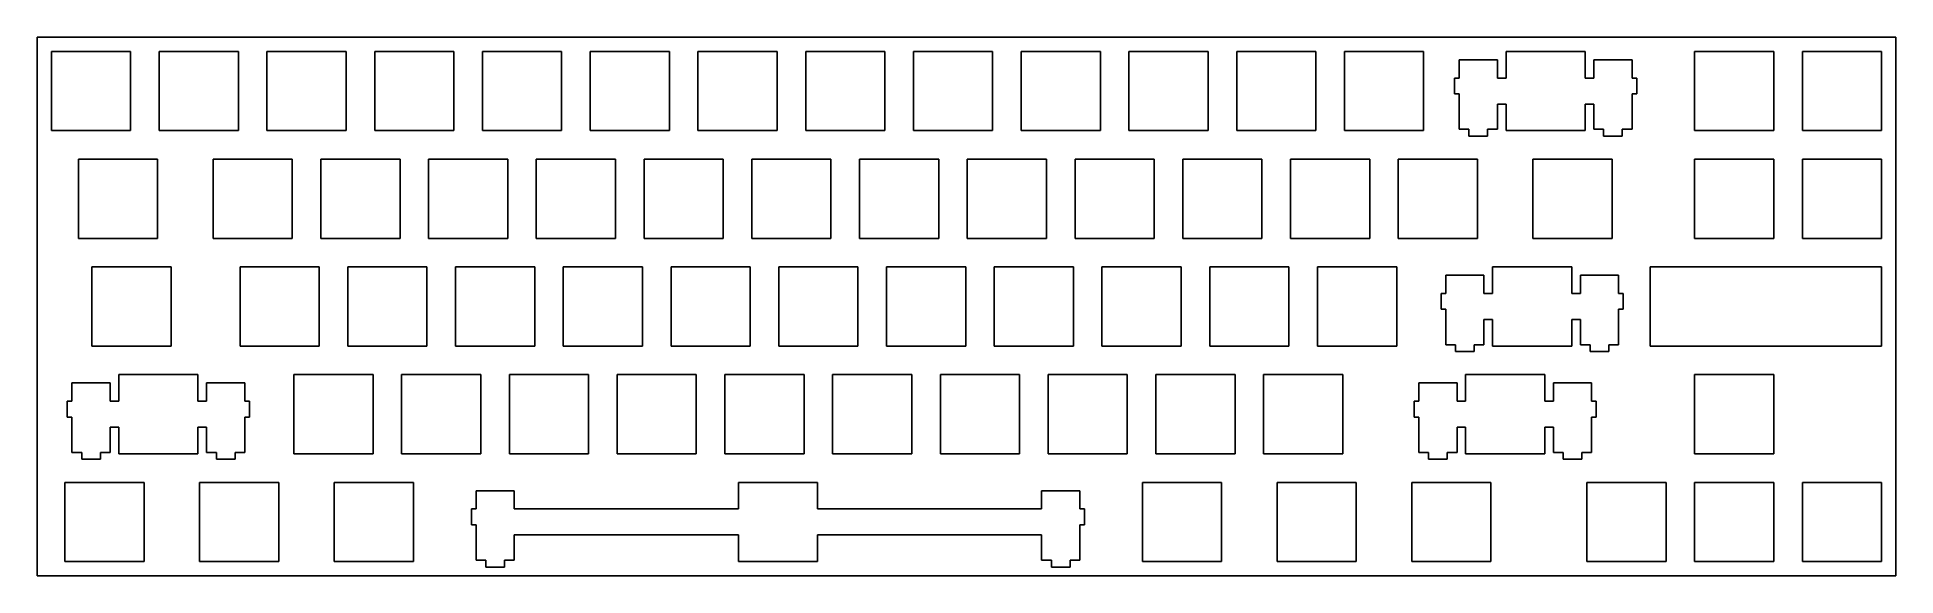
# Model space of a CAD drawing. Extents: x 0 to 329, y 0 to 96.
import ezdxf

# ---------------------------------------------------------------- set-up
doc = ezdxf.new("R2010")
doc.units = 0
doc.header["$MEASUREMENT"] = 0

msp = doc.modelspace()

# ---------------------------------------------------------------- linework, layer by layer
at = {"color": 0}
for p, q in [((0.09508, 95.5075), (328.708, 95.5075)), ((0.09508, 0.25769), (0.09508, 95.5075)), ((328.708, 95.5075), (328.708, 0.25769)), ((2.61965, 92.9831), (16.6192, 92.9831)), ((2.61965, 78.9838), (2.61965, 92.9831)), ((16.6192, 92.9831), (16.6192, 78.9838)), ((21.6697, 92.9831), (35.669, 92.9831)), ((21.6697, 78.9838), (21.6697, 92.9831)), ((35.669, 92.9831), (35.669, 78.9838)), ((40.7197, 92.9831), (54.719, 92.9831)), ((40.7197, 78.9838), (40.7197, 92.9831)), ((54.719, 92.9831), (54.719, 78.9838)), ((59.7697, 92.9831), (73.769, 92.9831)), ((59.7697, 78.9838), (59.7697, 92.9831)), ((73.769, 92.9831), (73.769, 78.9838)), ((78.8197, 92.9831), (92.819, 92.9831)), ((78.8197, 78.9838), (78.8197, 92.9831)), ((92.819, 92.9831), (92.819, 78.9838)), ((97.8683, 92.9831), (111.869, 92.9831)), ((97.8683, 78.9838), (97.8683, 92.9831)), ((111.869, 92.9831), (111.869, 78.9838)), ((116.918, 92.9831), (130.919, 92.9831)), ((116.918, 78.9838), (116.918, 92.9831)), ((130.919, 92.9831), (130.919, 78.9838)), ((135.97, 92.9831), (149.969, 92.9831)), ((135.97, 78.9838), (135.97, 92.9831)), ((149.969, 92.9831), (149.969, 78.9838)), ((155.02, 92.9831), (169.019, 92.9831)), ((155.02, 78.9838), (155.02, 92.9831)), ((169.019, 92.9831), (169.019, 78.9838)), ((174.07, 92.9831), (188.069, 92.9831)), ((174.07, 78.9838), (174.07, 92.9831)), ((188.069, 92.9831), (188.069, 78.9838)), ((193.12, 92.9831), (207.119, 92.9831)), ((193.12, 78.9838), (193.12, 92.9831)), ((207.119, 92.9831), (207.119, 78.9838)), ((212.17, 92.9831), (226.169, 92.9831)), ((212.17, 78.9838), (212.17, 92.9831)), ((226.169, 92.9831), (226.169, 78.9838)), ((231.22, 92.9831), (245.219, 92.9831)), ((231.22, 78.9838), (231.22, 92.9831)), ((245.219, 92.9831), (245.219, 78.9838)), ((259.795, 92.9831), (259.795, 88.2826)), ((273.794, 92.9831), (259.795, 92.9831)), ((273.794, 88.2826), (273.794, 92.9831)), ((293.132, 92.9831), (307.132, 92.9831)), ((293.132, 78.9838), (293.132, 92.9831)), ((307.132, 92.9831), (307.132, 78.9838)), ((312.182, 92.9831), (326.182, 92.9831)), ((312.182, 78.9838), (312.182, 92.9831)), ((326.182, 92.9831), (326.182, 78.9838)), ((258.269, 91.5127), (251.52, 91.5127)), ((251.52, 91.5127), (251.52, 88.2826)), ((258.269, 88.2826), (258.269, 91.5127)), ((282.069, 91.5127), (275.32, 91.5127)), ((275.32, 91.5127), (275.32, 88.2826)), ((282.069, 88.2826), (282.069, 91.5127)), ((251.52, 88.2826), (250.694, 88.2826)), ((250.694, 88.2826), (250.694, 85.4837)), ((250.694, 85.4837), (251.52, 85.4837)), ((251.52, 85.4837), (251.52, 79.2138)), ((259.795, 88.2826), (258.269, 88.2826)), ((275.32, 88.2826), (273.794, 88.2826)), ((282.895, 88.2826), (282.069, 88.2826)), ((282.069, 79.2138), (282.069, 85.4837)), ((282.069, 85.4837), (282.895, 85.4837)), ((282.895, 85.4837), (282.895, 88.2826)), ((258.269, 79.2138), (258.269, 83.6828)), ((258.269, 83.6828), (259.795, 83.6828)), ((259.795, 83.6828), (259.795, 78.9838)), ((273.794, 78.9838), (273.794, 83.6828)), ((273.794, 83.6828), (275.32, 83.6828)), ((275.32, 83.6828), (275.32, 79.2138)), ((16.6192, 78.9838), (2.61965, 78.9838)), ((35.669, 78.9838), (21.6697, 78.9838)), ((54.719, 78.9838), (40.7197, 78.9838)), ((73.769, 78.9838), (59.7697, 78.9838)), ((92.819, 78.9838), (78.8197, 78.9838)), ((111.869, 78.9838), (97.8683, 78.9838)), ((130.919, 78.9838), (116.918, 78.9838)), ((149.969, 78.9838), (135.97, 78.9838)), ((169.019, 78.9838), (155.02, 78.9838)), ((188.069, 78.9838), (174.07, 78.9838)), ((207.119, 78.9838), (193.12, 78.9838)), ((226.169, 78.9838), (212.17, 78.9838)), ((245.219, 78.9838), (231.22, 78.9838)), ((251.52, 79.2138), (253.243, 79.2138)), ((253.243, 79.2138), (253.243, 78.0136)), ((256.544, 78.0136), (256.544, 79.2138)), ((256.544, 79.2138), (258.269, 79.2138)), ((259.795, 78.9838), (273.794, 78.9838)), ((275.32, 79.2138), (277.045, 79.2138)), ((277.045, 79.2138), (277.045, 78.0136)), ((280.344, 78.0136), (280.344, 79.2138)), ((280.344, 79.2138), (282.069, 79.2138)), ((307.132, 78.9838), (293.132, 78.9838)), ((326.182, 78.9838), (312.182, 78.9838)), ((253.243, 78.0136), (256.544, 78.0136)), ((277.045, 78.0136), (280.344, 78.0136)), ((7.38216, 73.9331), (21.3817, 73.9331)), ((7.38216, 59.9338), (7.38216, 73.9331)), ((21.3817, 73.9331), (21.3817, 59.9338)), ((31.1947, 73.9331), (45.194, 73.9331)), ((31.1947, 59.9338), (31.1947, 73.9331)), ((45.194, 73.9331), (45.194, 59.9338)), ((50.2447, 73.9331), (64.244, 73.9331)), ((50.2447, 59.9338), (50.2447, 73.9331)), ((64.244, 73.9331), (64.244, 59.9338)), ((69.2947, 73.9331), (83.294, 73.9331)), ((69.2947, 59.9338), (69.2947, 73.9331)), ((83.294, 73.9331), (83.294, 59.9338)), ((88.3447, 73.9331), (102.344, 73.9331)), ((88.3447, 59.9338), (88.3447, 73.9331)), ((102.344, 73.9331), (102.344, 59.9338)), ((107.395, 73.9331), (121.394, 73.9331)), ((107.395, 59.9338), (107.395, 73.9331)), ((121.394, 73.9331), (121.394, 59.9338)), ((126.445, 73.9331), (140.444, 73.9331)), ((126.445, 59.9338), (126.445, 73.9331)), ((140.444, 73.9331), (140.444, 59.9338)), ((145.495, 73.9331), (159.494, 73.9331)), ((145.495, 59.9338), (145.495, 73.9331)), ((159.494, 73.9331), (159.494, 59.9338)), ((164.545, 73.9331), (178.544, 73.9331)), ((164.545, 59.9338), (164.545, 73.9331)), ((178.544, 73.9331), (178.544, 59.9338)), ((183.595, 73.9331), (197.594, 73.9331)), ((183.595, 59.9338), (183.595, 73.9331)), ((197.594, 73.9331), (197.594, 59.9338)), ((202.645, 73.9331), (216.644, 73.9331)), ((202.645, 59.9338), (202.645, 73.9331)), ((216.644, 73.9331), (216.644, 59.9338)), ((221.695, 73.9331), (235.694, 73.9331)), ((221.695, 59.9338), (221.695, 73.9331)), ((235.694, 73.9331), (235.694, 59.9338)), ((240.745, 73.9331), (254.744, 73.9331)), ((240.745, 59.9338), (240.745, 73.9331)), ((254.744, 73.9331), (254.744, 59.9338)), ((264.557, 73.9331), (278.557, 73.9331)), ((264.557, 59.9338), (264.557, 73.9331)), ((278.557, 73.9331), (278.557, 59.9338)), ((293.132, 73.9331), (307.132, 73.9331)), ((293.132, 59.9338), (293.132, 73.9331)), ((307.132, 73.9331), (307.132, 59.9338)), ((312.182, 73.9331), (326.182, 73.9331)), ((312.182, 59.9338), (312.182, 73.9331)), ((326.182, 73.9331), (326.182, 59.9338)), ((21.3817, 59.9338), (7.38216, 59.9338)), ((45.194, 59.9338), (31.1947, 59.9338)), ((64.244, 59.9338), (50.2447, 59.9338)), ((83.294, 59.9338), (69.2947, 59.9338)), ((102.344, 59.9338), (88.3447, 59.9338)), ((121.394, 59.9338), (107.395, 59.9338)), ((140.444, 59.9338), (126.445, 59.9338)), ((159.494, 59.9338), (145.495, 59.9338)), ((178.544, 59.9338), (164.545, 59.9338)), ((197.594, 59.9338), (183.595, 59.9338)), ((216.644, 59.9338), (202.645, 59.9338)), ((235.694, 59.9338), (221.695, 59.9338)), ((254.744, 59.9338), (240.745, 59.9338)), ((278.557, 59.9338), (264.557, 59.9338)), ((307.132, 59.9338), (293.132, 59.9338)), ((326.182, 59.9338), (312.182, 59.9338)), ((9.76203, 54.8831), (23.7629, 54.8831)), ((9.76203, 40.8838), (9.76203, 54.8831)), ((23.7629, 54.8831), (23.7629, 40.8838)), ((35.9572, 54.8831), (49.9565, 54.8831)), ((35.9572, 40.8838), (35.9572, 54.8831)), ((49.9565, 54.8831), (49.9565, 40.8838)), ((55.0072, 54.8831), (69.0065, 54.8831)), ((55.0072, 40.8838), (55.0072, 54.8831)), ((69.0065, 54.8831), (69.0065, 40.8838)), ((74.0572, 54.8831), (88.0565, 54.8831)), ((74.0572, 40.8838), (74.0572, 54.8831)), ((88.0565, 54.8831), (88.0565, 40.8838)), ((93.1072, 54.8831), (107.107, 54.8831)), ((93.1072, 40.8838), (93.1072, 54.8831)), ((107.107, 54.8831), (107.107, 40.8838)), ((112.157, 54.8831), (126.157, 54.8831)), ((112.157, 40.8838), (112.157, 54.8831)), ((126.157, 54.8831), (126.157, 40.8838)), ((131.207, 54.8831), (145.207, 54.8831)), ((131.207, 40.8838), (131.207, 54.8831)), ((145.207, 54.8831), (145.207, 40.8838)), ((150.257, 54.8831), (164.257, 54.8831)), ((150.257, 40.8838), (150.257, 54.8831)), ((164.257, 54.8831), (164.257, 40.8838)), ((169.307, 54.8831), (183.307, 54.8831)), ((169.307, 40.8838), (169.307, 54.8831)), ((183.307, 54.8831), (183.307, 40.8838)), ((188.357, 54.8831), (202.357, 54.8831)), ((188.357, 40.8838), (188.357, 54.8831)), ((202.357, 54.8831), (202.357, 40.8838)), ((207.407, 54.8831), (221.407, 54.8831)), ((207.407, 40.8838), (207.407, 54.8831)), ((221.407, 54.8831), (221.407, 40.8838)), ((226.457, 54.8831), (240.457, 54.8831)), ((226.457, 40.8838), (226.457, 54.8831)), ((240.457, 54.8831), (240.457, 40.8838)), ((255.888, 53.4127), (249.137, 53.4127)), ((249.137, 53.4127), (249.137, 50.1826)), ((255.888, 50.1826), (255.888, 53.4127)), ((257.412, 54.8831), (257.412, 50.1826)), ((271.413, 54.8831), (257.412, 54.8831)), ((271.413, 50.1826), (271.413, 54.8831)), ((279.688, 53.4127), (272.937, 53.4127)), ((272.937, 53.4127), (272.937, 50.1826)), ((279.688, 50.1826), (279.688, 53.4127)), ((285.28271, 54.8831), (326.182, 54.8831)), ((285.28271, 40.8838), (285.28271, 54.8831)), ((326.182, 54.8831), (326.182, 40.8838)), ((249.137, 50.1826), (248.313, 50.1826)), ((248.313, 50.1826), (248.313, 47.3837)), ((257.412, 50.1826), (255.888, 50.1826)), ((272.937, 50.1826), (271.413, 50.1826)), ((280.512, 50.1826), (279.688, 50.1826)), ((280.512, 47.3837), (280.512, 50.1826)), ((248.313, 47.3837), (249.137, 47.3837)), ((249.137, 47.3837), (249.137, 41.1138)), ((279.688, 41.1138), (279.688, 47.3837)), ((279.688, 47.3837), (280.512, 47.3837)), ((255.888, 41.1138), (255.888, 45.5828)), ((255.888, 45.5828), (257.412, 45.5828)), ((257.412, 45.5828), (257.412, 40.8838)), ((271.413, 40.8838), (271.413, 45.5828)), ((271.413, 45.5828), (272.937, 45.5828)), ((272.937, 45.5828), (272.937, 41.1138)), ((23.7629, 40.8838), (9.76203, 40.8838)), ((49.9565, 40.8838), (35.9572, 40.8838)), ((69.0065, 40.8838), (55.0072, 40.8838)), ((88.0565, 40.8838), (74.0572, 40.8838)), ((107.107, 40.8838), (93.1072, 40.8838)), ((126.157, 40.8838), (112.157, 40.8838)), ((145.207, 40.8838), (131.207, 40.8838)), ((164.257, 40.8838), (150.257, 40.8838)), ((183.307, 40.8838), (169.307, 40.8838)), ((202.357, 40.8838), (188.357, 40.8838)), ((221.407, 40.8838), (207.407, 40.8838)), ((240.457, 40.8838), (226.457, 40.8838)), ((249.137, 41.1138), (250.862, 41.1138)), ((250.862, 41.1138), (250.862, 39.9136)), ((250.862, 39.9136), (254.161, 39.9136)), ((254.161, 39.9136), (254.161, 41.1138)), ((254.161, 41.1138), (255.888, 41.1138)), ((257.412, 40.8838), (271.413, 40.8838)), ((272.937, 41.1138), (274.662, 41.1138)), ((274.662, 41.1138), (274.662, 39.9136)), ((274.662, 39.9136), (277.963, 39.9136)), ((277.963, 39.9136), (277.963, 41.1138)), ((277.963, 41.1138), (279.688, 41.1138)), ((326.182, 40.8838), (285.28271, 40.8838)), ((13.0004, 34.3628), (6.2508, 34.3628)), ((6.2508, 34.3628), (6.2508, 31.1326)), ((13.0004, 31.1326), (13.0004, 34.3628)), ((14.5259, 35.833), (14.5259, 31.1326)), ((28.5254, 35.833), (14.5259, 35.833)), ((28.5254, 31.1326), (28.5254, 35.833)), ((36.8004, 34.3628), (30.0509, 34.3628)), ((30.0509, 34.3628), (30.0509, 31.1326)), ((36.8004, 31.1326), (36.8004, 34.3628)), ((45.4822, 35.833), (59.4815, 35.833)), ((45.4822, 21.8336), (45.4822, 35.833)), ((59.4815, 35.833), (59.4815, 21.8336)), ((64.5322, 35.833), (78.5315, 35.833)), ((64.5322, 21.8336), (64.5322, 35.833)), ((78.5315, 35.833), (78.5315, 21.8336)), ((83.5822, 35.833), (97.5815, 35.833)), ((83.5822, 21.8336), (83.5822, 35.833)), ((97.5815, 35.833), (97.5815, 21.8336)), ((102.632, 35.833), (116.632, 35.833)), ((102.632, 21.8336), (102.632, 35.833)), ((116.632, 35.833), (116.632, 21.8336)), ((121.682, 35.833), (135.682, 35.833)), ((121.682, 21.8336), (121.682, 35.833)), ((135.682, 35.833), (135.682, 21.8336)), ((140.732, 35.833), (154.732, 35.833)), ((140.732, 21.8336), (140.732, 35.833)), ((154.732, 35.833), (154.732, 21.8336)), ((159.782, 35.833), (173.782, 35.833)), ((159.782, 21.8336), (159.782, 35.833)), ((173.782, 35.833), (173.782, 21.8336)), ((178.832, 35.833), (192.832, 35.833)), ((178.832, 21.8336), (178.832, 35.833)), ((192.832, 35.833), (192.832, 21.8336)), ((197.882, 35.833), (211.882, 35.833)), ((197.882, 21.8336), (197.882, 35.833)), ((211.882, 35.833), (211.882, 21.8336)), ((216.932, 35.833), (230.932, 35.833)), ((216.932, 21.8336), (216.932, 35.833)), ((230.932, 35.833), (230.932, 21.8336)), ((251.126, 34.3628), (244.376, 34.3628)), ((244.376, 34.3628), (244.376, 31.1326)), ((251.126, 31.1326), (251.126, 34.3628)), ((252.65, 35.833), (252.65, 31.1326)), ((266.65, 35.833), (252.65, 35.833)), ((266.65, 31.1326), (266.65, 35.833)), ((274.925, 34.3628), (268.176, 34.3628)), ((268.176, 34.3628), (268.176, 31.1326)), ((274.925, 31.1326), (274.925, 34.3628)), ((293.132, 35.833), (307.132, 35.833)), ((293.132, 21.8336), (293.132, 35.833)), ((307.132, 35.833), (307.132, 21.8336)), ((6.2508, 31.1326), (5.42533, 31.1326)), ((5.42533, 31.1326), (5.42533, 28.3338)), ((14.5259, 31.1326), (13.0004, 31.1326)), ((30.0509, 31.1326), (28.5254, 31.1326)), ((37.6259, 31.1326), (36.8004, 31.1326)), ((37.6259, 28.3338), (37.6259, 31.1326)), ((244.376, 31.1326), (243.55, 31.1326)), ((243.55, 31.1326), (243.55, 28.3338)), ((252.65, 31.1326), (251.126, 31.1326)), ((268.176, 31.1326), (266.65, 31.1326)), ((275.751, 31.1326), (274.925, 31.1326)), ((275.751, 28.3338), (275.751, 31.1326)), ((5.42533, 28.3338), (6.2508, 28.3338)), ((6.2508, 28.3338), (6.2508, 22.0638)), ((13.0004, 22.0638), (13.0004, 26.5327)), ((13.0004, 26.5327), (14.5259, 26.5327)), ((14.5259, 26.5327), (14.5259, 21.8336)), ((28.5254, 21.8336), (28.5254, 26.5327)), ((28.5254, 26.5327), (30.0509, 26.5327)), ((30.0509, 26.5327), (30.0509, 22.0638)), ((36.8004, 22.0638), (36.8004, 28.3338)), ((36.8004, 28.3338), (37.6259, 28.3338)), ((243.55, 28.3338), (244.376, 28.3338)), ((244.376, 28.3338), (244.376, 22.0638)), ((251.126, 22.0638), (251.126, 26.5327)), ((251.126, 26.5327), (252.65, 26.5327)), ((252.65, 26.5327), (252.65, 21.8336)), ((266.65, 21.8336), (266.65, 26.5327)), ((266.65, 26.5327), (268.176, 26.5327)), ((268.176, 26.5327), (268.176, 22.0638)), ((274.925, 22.0638), (274.925, 28.3338)), ((274.925, 28.3338), (275.751, 28.3338)), ((6.2508, 22.0638), (7.97609, 22.0638)), ((7.97609, 22.0638), (7.97609, 20.8635)), ((7.97609, 20.8635), (11.2751, 20.8635)), ((11.2751, 20.8635), (11.2751, 22.0638)), ((11.2751, 22.0638), (13.0004, 22.0638)), ((14.5259, 21.8336), (28.5254, 21.8336)), ((30.0509, 22.0638), (31.7748, 22.0638)), ((31.7748, 22.0638), (31.7748, 20.8635)), ((31.7748, 20.8635), (35.0752, 20.8635)), ((35.0752, 20.8635), (35.0752, 22.0638)), ((35.0752, 22.0638), (36.8004, 22.0638)), ((59.4815, 21.8336), (45.4822, 21.8336)), ((78.5315, 21.8336), (64.5322, 21.8336)), ((97.5815, 21.8336), (83.5822, 21.8336)), ((116.632, 21.8336), (102.632, 21.8336)), ((135.682, 21.8336), (121.682, 21.8336)), ((154.732, 21.8336), (140.732, 21.8336)), ((173.782, 21.8336), (159.782, 21.8336)), ((192.832, 21.8336), (178.832, 21.8336)), ((211.882, 21.8336), (197.882, 21.8336)), ((230.932, 21.8336), (216.932, 21.8336)), ((244.376, 22.0638), (246.101, 22.0638)), ((246.101, 22.0638), (246.101, 20.8635)), ((246.101, 20.8635), (249.4, 20.8635)), ((249.4, 20.8635), (249.4, 22.0638)), ((249.4, 22.0638), (251.126, 22.0638)), ((252.65, 21.8336), (266.65, 21.8336)), ((268.176, 22.0638), (269.9, 22.0638)), ((269.9, 22.0638), (269.9, 20.8635)), ((269.9, 20.8635), (273.2, 20.8635)), ((273.2, 20.8635), (273.2, 22.0638)), ((273.2, 22.0638), (274.925, 22.0638)), ((307.132, 21.8336), (293.132, 21.8336)), ((5.00091, 16.7831), (19.0004, 16.7831)), ((5.00091, 2.78364), (5.00091, 16.7831)), ((19.0004, 16.7831), (19.0004, 2.78364)), ((28.812, 16.7831), (42.8128, 16.7831)), ((28.812, 2.78364), (28.812, 16.7831)), ((42.8128, 16.7831), (42.8128, 2.78364)), ((52.626, 16.7831), (66.6253, 16.7831)), ((52.626, 2.78364), (52.626, 16.7831)), ((66.6253, 16.7831), (66.6253, 2.78364)), ((124.062, 16.7831), (124.062, 12.0826)), ((138.063, 16.7831), (124.062, 16.7831)), ((138.063, 12.0826), (138.063, 16.7831)), ((195.501, 16.7831), (209.5, 16.7831)), ((195.501, 2.78364), (195.501, 16.7831)), ((209.5, 16.7831), (209.5, 2.78364)), ((219.312, 16.7831), (233.313, 16.7831)), ((219.312, 2.78364), (219.312, 16.7831)), ((233.313, 16.7831), (233.313, 2.78364)), ((243.126, 16.7831), (257.125, 16.7831)), ((243.126, 2.78364), (243.126, 16.7831)), ((257.125, 16.7831), (257.125, 2.78364)), ((274.082, 16.7831), (288.082, 16.7831)), ((274.082, 2.78364), (274.082, 16.7831)), ((288.082, 16.7831), (288.082, 2.78364)), ((293.132, 16.7831), (307.132, 16.7831)), ((293.132, 2.78364), (293.132, 16.7831)), ((307.132, 16.7831), (307.132, 2.78364)), ((312.182, 16.7831), (326.182, 16.7831)), ((312.182, 2.78364), (312.182, 16.7831)), ((326.182, 16.7831), (326.182, 2.78364)), ((84.4381, 15.3128), (77.687, 15.3128)), ((77.687, 15.3128), (77.687, 12.0826)), ((84.4381, 12.0826), (84.4381, 15.3128)), ((184.438, 15.3128), (177.687, 15.3128)), ((177.687, 15.3128), (177.687, 12.0826)), ((184.438, 12.0826), (184.438, 15.3128)), ((77.687, 12.0826), (76.8629, 12.0826)), ((76.8629, 12.0826), (76.8629, 9.28384)), ((124.062, 12.0826), (84.4381, 12.0826)), ((177.687, 12.0826), (138.063, 12.0826)), ((185.262, 12.0826), (184.438, 12.0826)), ((185.262, 9.28384), (185.262, 12.0826)), ((76.8629, 9.28384), (77.687, 9.28384)), ((77.687, 9.28384), (77.687, 3.01377)), ((84.4381, 3.01377), (84.4381, 7.48411)), ((84.4381, 7.48411), (124.062, 7.48411)), ((124.062, 7.48411), (124.062, 2.78364)), ((138.063, 2.78364), (138.063, 7.48411)), ((138.063, 7.48411), (177.687, 7.48411)), ((177.687, 7.48411), (177.687, 3.01377)), ((184.438, 3.01377), (184.438, 9.28384)), ((184.438, 9.28384), (185.262, 9.28384)), ((328.708, 0.25769), (0.09508, 0.25769)), ((19.0004, 2.78364), (5.00091, 2.78364)), ((42.8128, 2.78364), (28.812, 2.78364)), ((66.6253, 2.78364), (52.626, 2.78364)), ((77.687, 3.01377), (79.412, 3.01377)), ((79.412, 3.01377), (79.412, 1.8135)), ((79.412, 1.8135), (82.7126, 1.8135)), ((82.7126, 1.8135), (82.7126, 3.01377)), ((82.7126, 3.01377), (84.4381, 3.01377)), ((124.062, 2.78364), (138.063, 2.78364)), ((177.687, 3.01377), (179.412, 3.01377)), ((179.412, 3.01377), (179.412, 1.8135)), ((179.412, 1.8135), (182.713, 1.8135)), ((182.713, 1.8135), (182.713, 3.01377)), ((182.713, 3.01377), (184.438, 3.01377)), ((209.5, 2.78364), (195.501, 2.78364)), ((233.313, 2.78364), (219.312, 2.78364)), ((257.125, 2.78364), (243.126, 2.78364)), ((288.082, 2.78364), (274.082, 2.78364)), ((307.132, 2.78364), (293.132, 2.78364)), ((326.182, 2.78364), (312.182, 2.78364))]:
    msp.add_line(p, q, dxfattribs=at)

doc.saveas('drawing.dxf')
